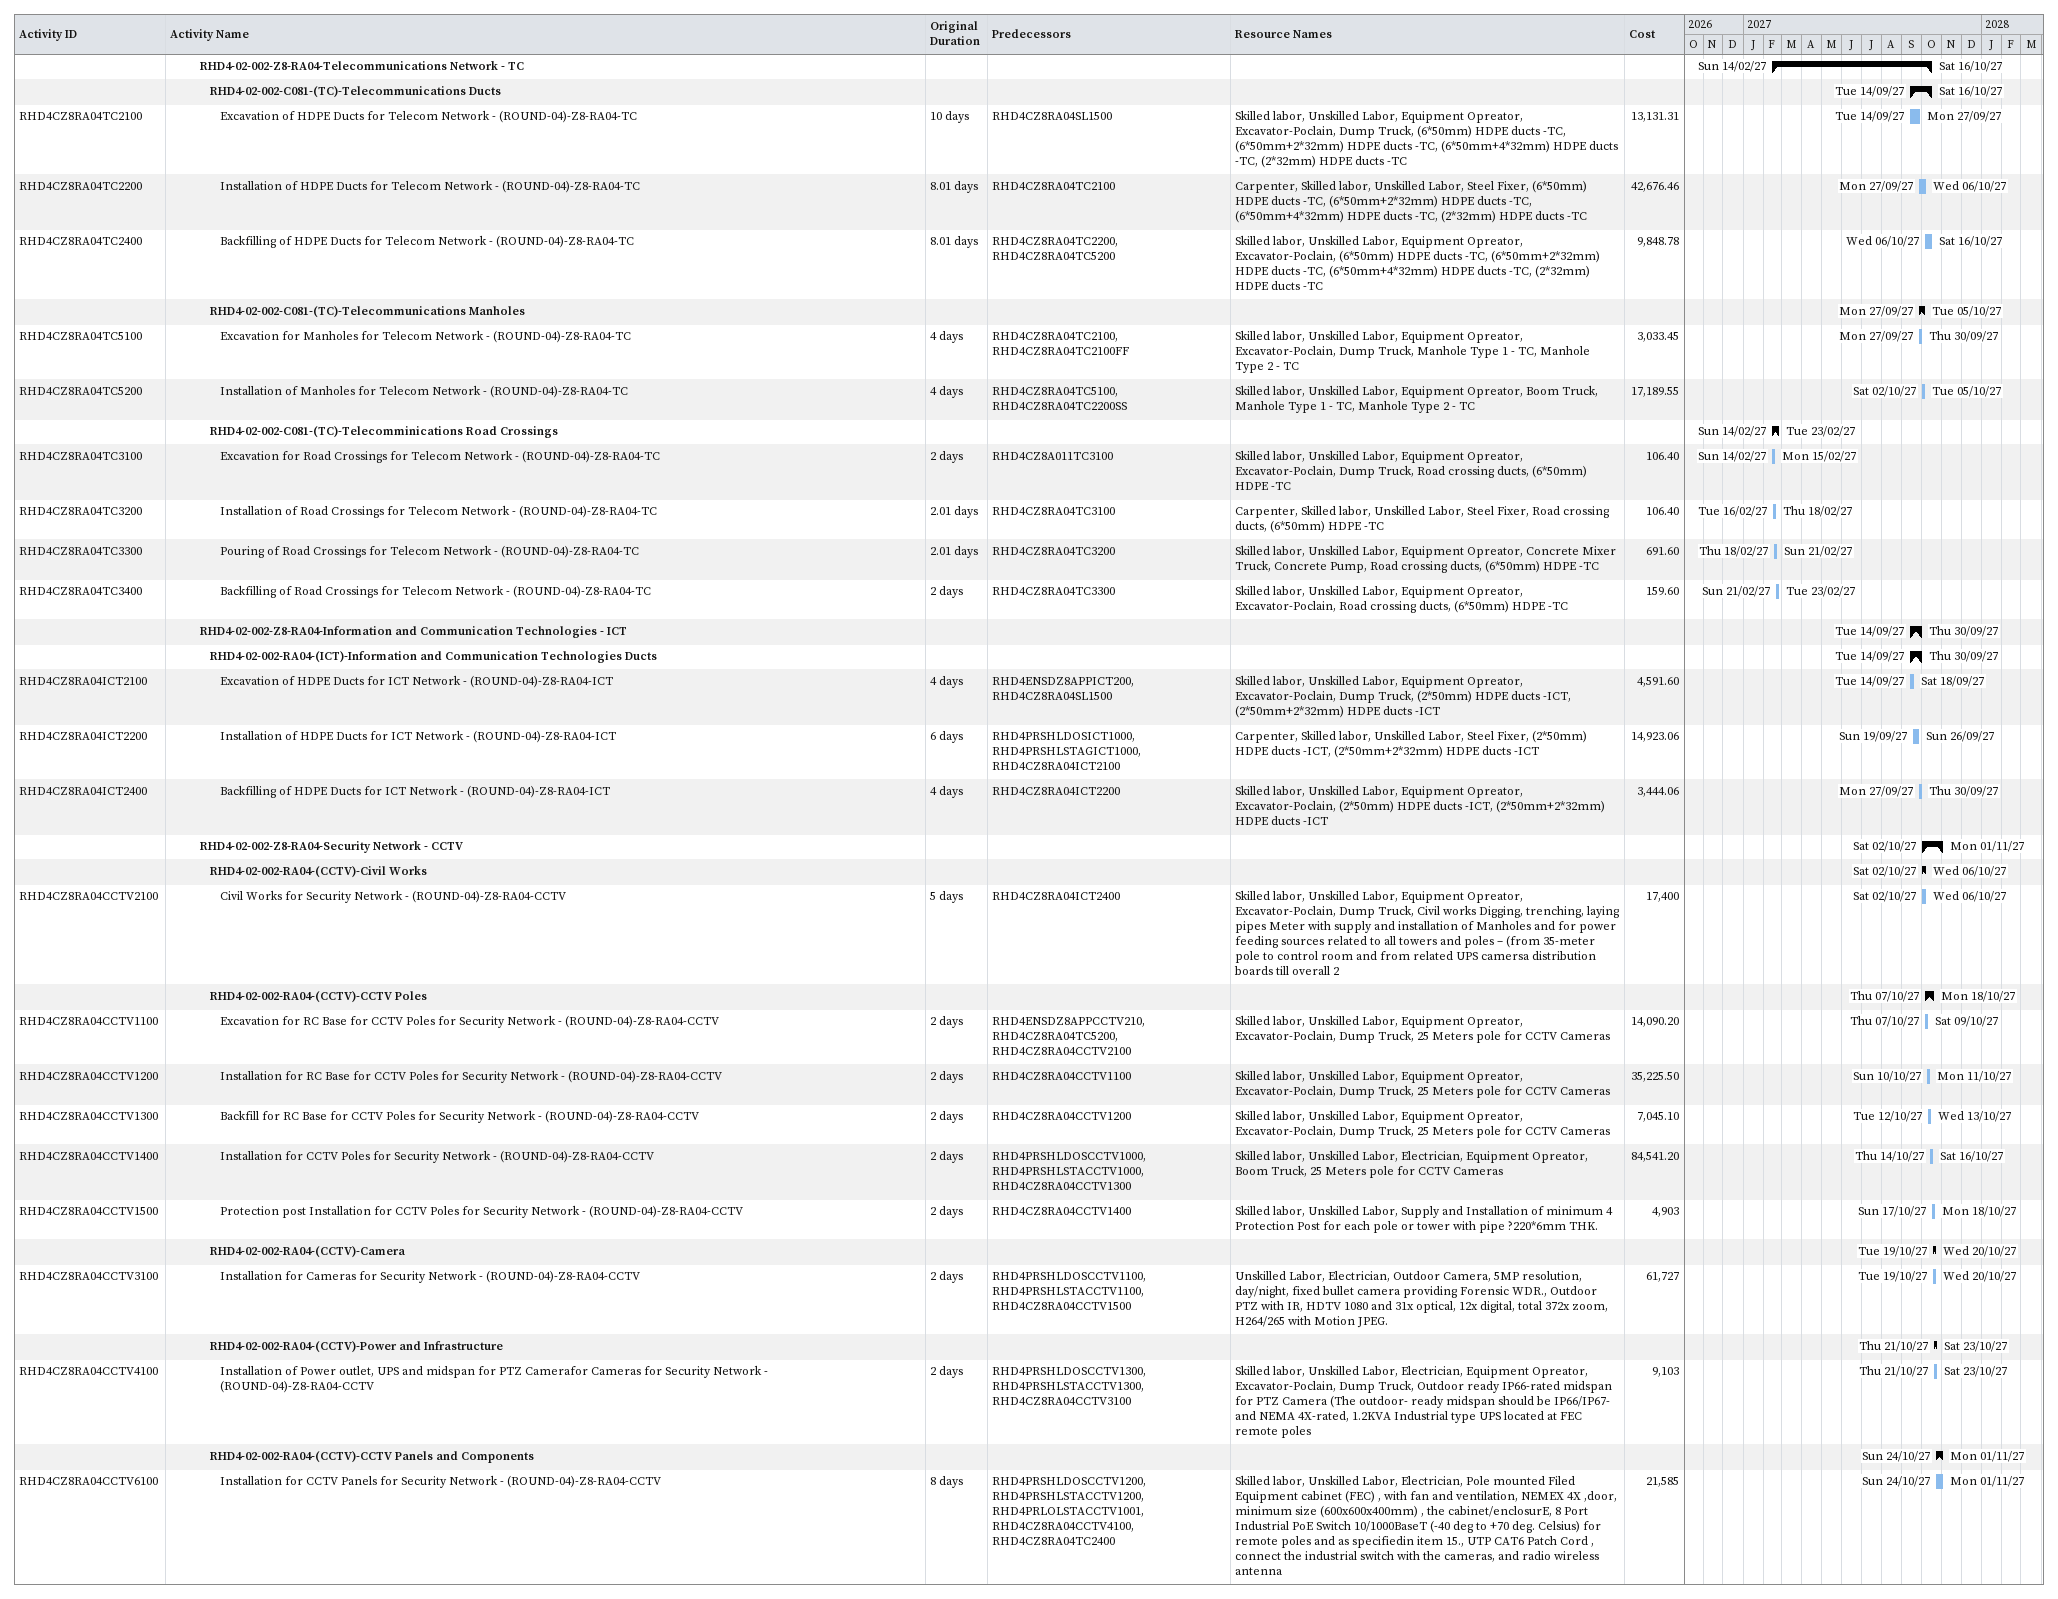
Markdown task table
| ID | Level | Task | Original duration | Start | Finish | Predecessors | Resources | Cost |
|---|---|---|---|---|---|---|---|---|
|  | 4 | **RHD4-02-002-Z8-RA04-Telecommunications Network - TC** |  | 2027-02-14 | 2027-10-16 |  |  |  |
|  | 5 | **RHD4-02-002-C081-(TC)-Telecommunications Ducts** |  | 2027-09-14 | 2027-10-16 |  |  |  |
| RHD4CZ8RA04TC2100 | 6 | Excavation of HDPE Ducts for Telecom Network - (ROUND-04)-Z8-RA04-TC | 10d | 2027-09-14 | 2027-09-27 | RHD4CZ8RA04SL1500 | Skilled labor, Unskilled Labor, Equipment Opreator, Excavator-Poclain, Dump Truck, (6*50mm) HDPE ducts -TC, (6*50mm+2*32mm) HDPE ducts -TC, (6*50mm+4*32mm) HDPE ducts -TC, (2*32mm) HDPE ducts -TC | 13131.31 |
| RHD4CZ8RA04TC2200 | 6 | Installation of HDPE Ducts for Telecom Network - (ROUND-04)-Z8-RA04-TC | 8.01d | 2027-09-27 | 2027-10-06 | RHD4CZ8RA04TC2100 | Carpenter, Skilled labor, Unskilled Labor, Steel Fixer, (6*50mm) HDPE ducts -TC, (6*50mm+2*32mm) HDPE ducts -TC, (6*50mm+4*32mm) HDPE ducts -TC, (2*32mm) HDPE ducts -TC | 42676.46 |
| RHD4CZ8RA04TC2400 | 6 | Backfilling of HDPE Ducts for Telecom Network - (ROUND-04)-Z8-RA04-TC | 8.01d | 2027-10-06 | 2027-10-16 | RHD4CZ8RA04TC2200, RHD4CZ8RA04TC5200 | Skilled labor, Unskilled Labor, Equipment Opreator, Excavator-Poclain, (6*50mm) HDPE ducts -TC, (6*50mm+2*32mm) HDPE ducts -TC, (6*50mm+4*32mm) HDPE ducts -TC, (2*32mm) HDPE ducts -TC | 9848.78 |
|  | 5 | **RHD4-02-002-C081-(TC)-Telecommunications Manholes** |  | 2027-09-27 | 2027-10-05 |  |  |  |
| RHD4CZ8RA04TC5100 | 6 | Excavation for Manholes for Telecom Network - (ROUND-04)-Z8-RA04-TC | 4d | 2027-09-27 | 2027-09-30 | RHD4CZ8RA04TC2100, RHD4CZ8RA04TC2100FF | Skilled labor, Unskilled Labor, Equipment Opreator, Excavator-Poclain, Dump Truck, Manhole Type 1 - TC, Manhole Type 2 - TC | 3033.45 |
| RHD4CZ8RA04TC5200 | 6 | Installation of Manholes for Telecom Network - (ROUND-04)-Z8-RA04-TC | 4d | 2027-10-02 | 2027-10-05 | RHD4CZ8RA04TC5100, RHD4CZ8RA04TC2200SS | Skilled labor, Unskilled Labor, Equipment Opreator, Boom Truck, Manhole Type 1 - TC, Manhole Type 2 - TC | 17189.55 |
|  | 5 | **RHD4-02-002-C081-(TC)-Telecomminications Road Crossings** |  | 2027-02-14 | 2027-02-23 |  |  |  |
| RHD4CZ8RA04TC3100 | 6 | Excavation for Road Crossings for Telecom Network - (ROUND-04)-Z8-RA04-TC | 2d | 2027-02-14 | 2027-02-15 | RHD4CZ8A011TC3100 | Skilled labor, Unskilled Labor, Equipment Opreator, Excavator-Poclain, Dump Truck, Road crossing ducts, (6*50mm) HDPE -TC | 106.40 |
| RHD4CZ8RA04TC3200 | 6 | Installation of Road Crossings for Telecom Network - (ROUND-04)-Z8-RA04-TC | 2.01d | 2027-02-16 | 2027-02-18 | RHD4CZ8RA04TC3100 | Carpenter, Skilled labor, Unskilled Labor, Steel Fixer, Road crossing ducts, (6*50mm) HDPE -TC | 106.40 |
| RHD4CZ8RA04TC3300 | 6 | Pouring of Road Crossings for Telecom Network - (ROUND-04)-Z8-RA04-TC | 2.01d | 2027-02-18 | 2027-02-21 | RHD4CZ8RA04TC3200 | Skilled labor, Unskilled Labor, Equipment Opreator, Concrete Mixer Truck, Concrete Pump, Road crossing ducts, (6*50mm) HDPE -TC | 691.60 |
| RHD4CZ8RA04TC3400 | 6 | Backfilling of Road Crossings for Telecom Network - (ROUND-04)-Z8-RA04-TC | 2d | 2027-02-21 | 2027-02-23 | RHD4CZ8RA04TC3300 | Skilled labor, Unskilled Labor, Equipment Opreator, Excavator-Poclain, Road crossing ducts, (6*50mm) HDPE -TC | 159.60 |
|  | 4 | **RHD4-02-002-Z8-RA04-Information and Communication Technologies - ICT** |  | 2027-09-14 | 2027-09-30 |  |  |  |
|  | 5 | **RHD4-02-002-RA04-(ICT)-Information and Communication Technologies Ducts** |  | 2027-09-14 | 2027-09-30 |  |  |  |
| RHD4CZ8RA04ICT2100 | 6 | Excavation of HDPE Ducts for ICT Network - (ROUND-04)-Z8-RA04-ICT | 4d | 2027-09-14 | 2027-09-18 | RHD4ENSDZ8APPICT200, RHD4CZ8RA04SL1500 | Skilled labor, Unskilled Labor, Equipment Opreator, Excavator-Poclain, Dump Truck, (2*50mm) HDPE ducts -ICT, (2*50mm+2*32mm) HDPE ducts -ICT | 4591.60 |
| RHD4CZ8RA04ICT2200 | 6 | Installation of HDPE Ducts for ICT Network - (ROUND-04)-Z8-RA04-ICT | 6d | 2027-09-19 | 2027-09-26 | RHD4PRSHLDOSICT1000, RHD4PRSHLSTAGICT1000, RHD4CZ8RA04ICT2100 | Carpenter, Skilled labor, Unskilled Labor, Steel Fixer, (2*50mm) HDPE ducts -ICT, (2*50mm+2*32mm) HDPE ducts -ICT | 14923.06 |
| RHD4CZ8RA04ICT2400 | 6 | Backfilling of HDPE Ducts for ICT Network - (ROUND-04)-Z8-RA04-ICT | 4d | 2027-09-27 | 2027-09-30 | RHD4CZ8RA04ICT2200 | Skilled labor, Unskilled Labor, Equipment Opreator, Excavator-Poclain, (2*50mm) HDPE ducts -ICT, (2*50mm+2*32mm) HDPE ducts -ICT | 3444.06 |
|  | 4 | **RHD4-02-002-Z8-RA04-Security Network - CCTV** |  | 2027-10-02 | 2027-11-01 |  |  |  |
|  | 5 | **RHD4-02-002-RA04-(CCTV)-Civil Works** |  | 2027-10-02 | 2027-10-06 |  |  |  |
| RHD4CZ8RA04CCTV2100 | 6 | Civil Works for Security Network - (ROUND-04)-Z8-RA04-CCTV | 5d | 2027-10-02 | 2027-10-06 | RHD4CZ8RA04ICT2400 | Skilled labor, Unskilled Labor, Equipment Opreator, Excavator-Poclain, Dump Truck, Civil works Digging, trenching, laying pipes Meter with supply and installation of Manholes and for power feeding sources related to all towers and poles – (from 35-meter pole to control room and from related UPS camersa distribution boards till overall 2 | 17400 |
|  | 5 | **RHD4-02-002-RA04-(CCTV)-CCTV Poles** |  | 2027-10-07 | 2027-10-18 |  |  |  |
| RHD4CZ8RA04CCTV1100 | 6 | Excavation for RC Base for CCTV Poles for Security Network - (ROUND-04)-Z8-RA04-CCTV | 2d | 2027-10-07 | 2027-10-09 | RHD4ENSDZ8APPCCTV210, RHD4CZ8RA04TC5200, RHD4CZ8RA04CCTV2100 | Skilled labor, Unskilled Labor, Equipment Opreator, Excavator-Poclain, Dump Truck, 25 Meters pole for CCTV Cameras | 14090.20 |
| RHD4CZ8RA04CCTV1200 | 6 | Installation for RC Base for CCTV Poles for Security Network - (ROUND-04)-Z8-RA04-CCTV | 2d | 2027-10-10 | 2027-10-11 | RHD4CZ8RA04CCTV1100 | Skilled labor, Unskilled Labor, Equipment Opreator, Excavator-Poclain, Dump Truck, 25 Meters pole for CCTV Cameras | 35225.50 |
| RHD4CZ8RA04CCTV1300 | 6 | Backfill for RC Base for CCTV Poles for Security Network - (ROUND-04)-Z8-RA04-CCTV | 2d | 2027-10-12 | 2027-10-13 | RHD4CZ8RA04CCTV1200 | Skilled labor, Unskilled Labor, Equipment Opreator, Excavator-Poclain, Dump Truck, 25 Meters pole for CCTV Cameras | 7045.10 |
| RHD4CZ8RA04CCTV1400 | 6 | Installation for CCTV Poles for Security Network - (ROUND-04)-Z8-RA04-CCTV | 2d | 2027-10-14 | 2027-10-16 | RHD4PRSHLDOSCCTV1000, RHD4PRSHLSTACCTV1000, RHD4CZ8RA04CCTV1300 | Skilled labor, Unskilled Labor, Electrician, Equipment Opreator, Boom Truck, 25 Meters pole for CCTV Cameras | 84541.20 |
| RHD4CZ8RA04CCTV1500 | 6 | Protection post Installation for CCTV Poles for Security Network - (ROUND-04)-Z8-RA04-CCTV | 2d | 2027-10-17 | 2027-10-18 | RHD4CZ8RA04CCTV1400 | Skilled labor, Unskilled Labor, Supply and Installation of minimum 4 Protection Post for each pole or tower with pipe ?220*6mm THK. | 4903 |
|  | 5 | **RHD4-02-002-RA04-(CCTV)-Camera** |  | 2027-10-19 | 2027-10-20 |  |  |  |
| RHD4CZ8RA04CCTV3100 | 6 | Installation for Cameras for Security Network - (ROUND-04)-Z8-RA04-CCTV | 2d | 2027-10-19 | 2027-10-20 | RHD4PRSHLDOSCCTV1100, RHD4PRSHLSTACCTV1100, RHD4CZ8RA04CCTV1500 | Unskilled Labor, Electrician, Outdoor Camera, 5MP resolution, day/night, fixed bullet camera providing Forensic WDR., Outdoor PTZ with IR, HDTV 1080 and 31x optical, 12x digital, total 372x zoom, H264/265 with Motion JPEG. | 61727 |
|  | 5 | **RHD4-02-002-RA04-(CCTV)-Power and Infrastructure** |  | 2027-10-21 | 2027-10-23 |  |  |  |
| RHD4CZ8RA04CCTV4100 | 6 | Installation of Power outlet, UPS and midspan for PTZ Camerafor Cameras for Security Network - (ROUND-04)-Z8-RA04-CCTV | 2d | 2027-10-21 | 2027-10-23 | RHD4PRSHLDOSCCTV1300, RHD4PRSHLSTACCTV1300, RHD4CZ8RA04CCTV3100 | Skilled labor, Unskilled Labor, Electrician, Equipment Opreator, Excavator-Poclain, Dump Truck, Outdoor ready IP66-rated midspan for PTZ Camera (The outdoor- ready midspan should be IP66/IP67- and NEMA 4X-rated, 1.2KVA Industrial type UPS located at FEC remote poles | 9103 |
|  | 5 | **RHD4-02-002-RA04-(CCTV)-CCTV Panels and Components** |  | 2027-10-24 | 2027-11-01 |  |  |  |
| RHD4CZ8RA04CCTV6100 | 6 | Installation for CCTV Panels for Security Network - (ROUND-04)-Z8-RA04-CCTV | 8d | 2027-10-24 | 2027-11-01 | RHD4PRSHLDOSCCTV1200, RHD4PRSHLSTACCTV1200, RHD4PRLOLSTACCTV1001, RHD4CZ8RA04CCTV4100, RHD4CZ8RA04TC2400 | Skilled labor, Unskilled Labor, Electrician, Pole mounted Filed Equipment cabinet (FEC) , with fan and ventilation, NEMEX 4X ,door, minimum size (600x600x400mm) , the cabinet/enclosurE, 8 Port Industrial PoE Switch 10/1000BaseT (-40 deg to +70 deg. Celsius) for remote poles and as specifiedin item 15., UTP CAT6 Patch Cord , connect the industrial switch with the cameras, and radio wireless antenna | 21585 |
